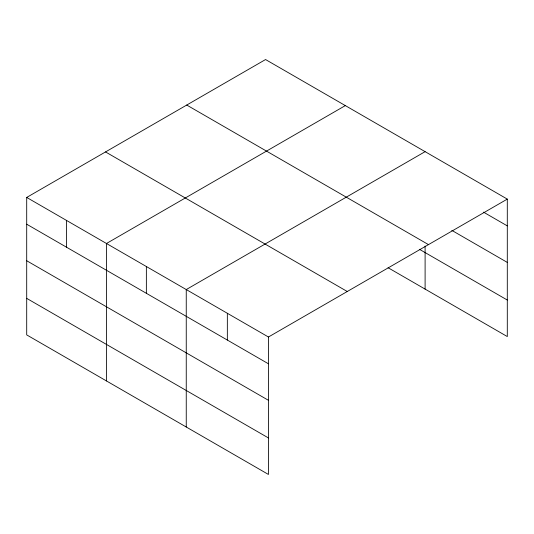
<?xml version="1.0" encoding="UTF-8"?>
<svg xmlns="http://www.w3.org/2000/svg" width="534" height="534" viewBox="0 0 534 534"><rect width="100%" height="100%" fill="white"/><g stroke="black" fill="none" stroke-linecap="round" stroke-linejoin="round"><path stroke-width="0.8" d="M268.442 400.306L268.442 337.007L26.7 197.44L26.7 334.891L268.442 474.459L268.442 400.306L26.7 260.739M388.071 267.721L507.3 336.56L507.3 199.109L265.558 59.541L26.7 197.44M345.331 105.598L106.473 243.497L106.473 380.949M425.104 151.656L186.253 289.555L186.253 427.006M268.442 337.007L507.3 199.109M483.51 212.145L507.3 225.882M451.784 230.354L507.3 262.408M186.733 105.044L428.475 244.612M419.41 249.291L507.3 300.035M105.525 151.93L347.267 291.504M26.7 224.213L268.442 363.787M26.7 298.366L268.442 437.94M425.104 246.041L425.104 289.108M227.344 313.284L227.344 340.058M146.363 266.526L146.363 293.299M66.59 220.469L66.59 247.242"/></g></svg>
